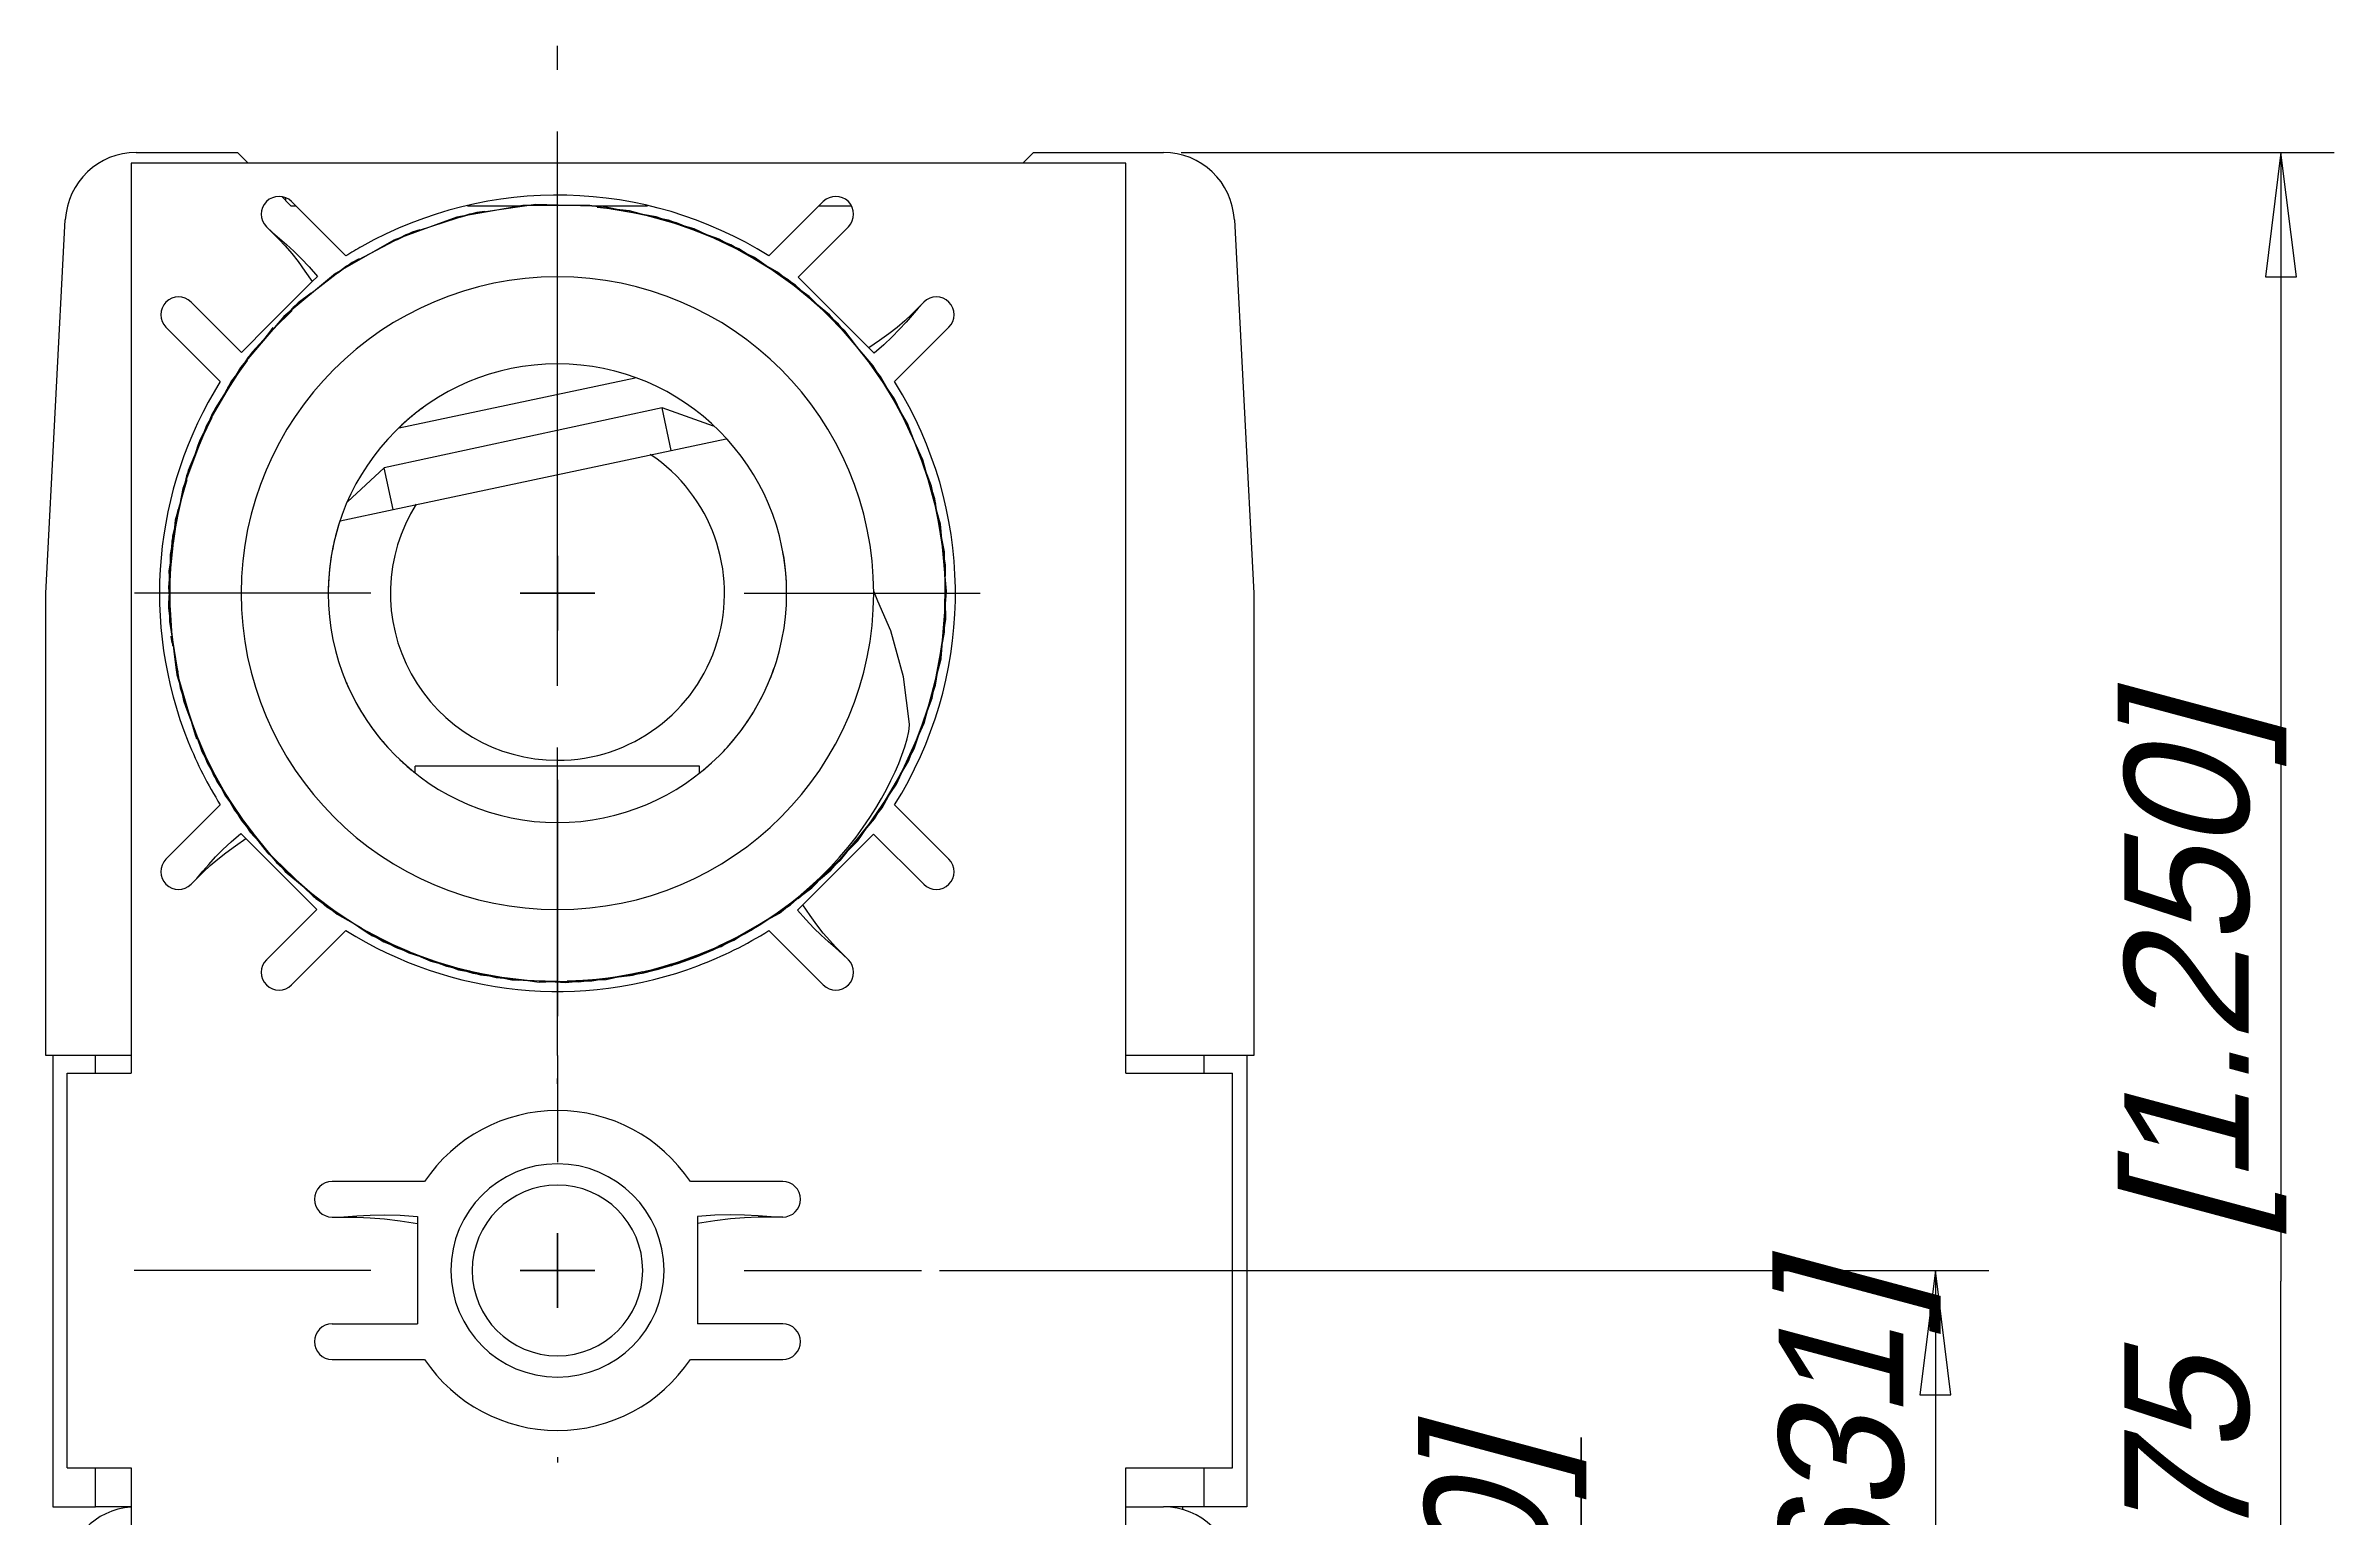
# Model space of a CAD drawing. Extents: x 0 to 420, y 0 to 297.
# Drawn here: x 74.5 to 138.9, y 102.9 to 144.3 of the extents above; entities that cross this region are included whole.
import ezdxf
from ezdxf.enums import TextEntityAlignment as Align

# ---------------------------------------------------------------- set-up
doc = ezdxf.new("R2010")
doc.units = 0
doc.header["$LTSCALE"] = 23.1
doc.linetypes.add('CENTER', pattern=[0.6, 0.375, -0.075, 0.075, -0.075])
doc.layers.get('0').update_dxf_attribs({"linetype": 'CONTINUOUS'})
doc.layers.add('DEFAULT_1', color=7, linetype='CENTER')
doc.layers.add('ZEICHNUNGSBEMAßUNGEN', color=7, linetype='CONTINUOUS')
doc.styles.get("Standard").update_dxf_attribs({"font": 'txt', "width": 0.8})
doc.dimstyles.get("Standard").update_dxf_attribs({"dimtxt": 0.18, "dimasz": 0.18, "dimexe": 0.18, "dimexo": 0.0625, "dimgap": 0.09, "dimtad": 0, "dimtih": 1, "dimtoh": 1, "dimdec": 4, "dimzin": 0, "dimtxsty": 'STANDARD', "dimcen": 0.09, "dimazin": 3, "dimtfac": 1, "dimtdec": 4, "dimtofl": 0, "dimtmove": 0, "dimatfit": 3, "dimtolj": 1, "dimtzin": 0})

# ---------------------------------------------------------------- blocks, each defined once
blk = doc.blocks.new('*D0')
at = {"layer": 'ZEICHNUNGSBEMAßUNGEN', "color": 2, "linetype": 'CONTINUOUS'}
for p, q in [((99.651, 109.825), (129.182, 109.825)), ((127.682, 109.825), (127.682, 93.8)), ((127.682, 77.775), (127.682, 93.8)), ((109.004, 77.775), (129.182, 77.775))]:
    blk.add_line(p, q, dxfattribs=at)
for points in [[(128.119, 106.325), (127.682, 109.825), (127.244, 106.325), (128.119, 106.325)], [(127.244, 81.275), (127.682, 77.775), (128.119, 81.275), (127.244, 81.275)]]:
    blk.add_lwpolyline(points, dxfattribs=at)
at = {"layer": 'ZEICHNUNGSBEMAßUNGEN', "color": 2, "linetype": 'CONTINUOUS', "oblique": 15}
for s, p, p2 in [(']', (126.776, 108.277), (126.776, 109.777)), ('.631', (126.776, 99.027), (126.776, 108.277)), ('[', (126.776, 97.527), (126.776, 99.027)), ('16,025', (126.776, 79.277), (126.776, 94.027))]:
    blk.add_text(s, height=3.5, rotation=90, dxfattribs=at).set_placement(p, p2, align=Align.FIT)
blk = doc.blocks.new('*D1')
at = {"layer": 'ZEICHNUNGSBEMAßUNGEN', "color": 2, "linetype": 'CONTINUOUS'}
for p, q in [((106.456, 141.275), (138.906, 141.275)), ((137.406, 141.275), (137.406, 109.525)), ((137.406, 77.775), (137.406, 109.525)), ((109.004, 77.775), (138.906, 77.775))]:
    blk.add_line(p, q, dxfattribs=at)
for points in [[(137.844, 137.775), (137.406, 141.275), (136.969, 137.775), (137.844, 137.775)], [(136.969, 81.275), (137.406, 77.775), (137.844, 81.275), (136.969, 81.275)]]:
    blk.add_lwpolyline(points, dxfattribs=at)
at = {"layer": 'ZEICHNUNGSBEMAßUNGEN', "color": 2, "linetype": 'CONTINUOUS', "oblique": 15}
for s, p, p2 in [(']', (136.5, 124.252), (136.5, 125.752)), ('1.250', (136.5, 112.252), (136.5, 124.252)), ('[', (136.5, 110.752), (136.5, 112.252)), ('31,75', (136.5, 95.502), (136.5, 107.252))]:
    blk.add_text(s, height=3.5, rotation=90, dxfattribs=at).set_placement(p, p2, align=Align.FIT)
blk = doc.blocks.new('*D8')
at = {"layer": 'ZEICHNUNGSBEMAßUNGEN', "color": 2, "linetype": 'CONTINUOUS'}
for p, q in [((117.712, 77.775), (117.712, 105.123)), ((117.712, 105.123), (117.712, 74.475)), ((109.004, 77.775), (119.212, 77.775)), ((117.712, 65.175), (117.712, 74.475)), ((103.364, 71.175), (119.212, 71.175)), ((117.712, 71.175), (117.712, 65.175))]:
    blk.add_line(p, q, dxfattribs=at)
for points in [[(117.275, 81.275), (117.712, 77.775), (118.15, 81.275), (117.275, 81.275)], [(118.15, 67.675), (117.712, 71.175), (117.275, 67.675), (118.15, 67.675)]]:
    blk.add_lwpolyline(points, dxfattribs=at)
at = {"layer": 'ZEICHNUNGSBEMAßUNGEN', "color": 2, "linetype": 'CONTINUOUS', "oblique": 15}
for s, p, p2 in [(']', (116.806, 103.623), (116.806, 105.123)), ('.130', (116.806, 94.373), (116.806, 103.623)), ('[', (116.806, 92.873), (116.806, 94.373)), ('3,3', (116.806, 82.373), (116.806, 89.373))]:
    blk.add_text(s, height=3.5, rotation=90, dxfattribs=at).set_placement(p, p2, align=Align.FIT)

msp = doc.modelspace()

# ---------------------------------------------------------------- linework, layer by layer
at = {"color": 7, "linetype": 'CONTINUOUS'}
for p, q in [((77.05183, 141.27537), (79.90404, 141.27537)), ((79.90404, 141.27537), (80.20404, 140.97537)), ((102.00404, 140.97537), (102.30404, 141.27537)), ((102.30404, 141.27537), (105.95626, 141.27537)), ((76.90404, 140.97537), (76.90404, 115.37537)), ((104.90404, 140.97537), (76.90404, 140.97537)), ((104.90404, 115.37537), (104.90404, 140.97537)), ((81.15372, 140.0257), (81.35508, 139.82433)), ((81.26404, 139.91537), (81.26404, 139.99614)), ((81.35508, 139.82433), (81.40404, 139.77537)), ((81.40404, 139.77537), (81.53957, 139.77537)), ((82.95203, 138.36292), (81.42285, 139.8921)), ((86.37254, 139.77537), (87.89401, 139.77537)), ((89.88657, 139.77537), (91.43554, 139.77537)), ((96.38523, 139.8921), (94.85605, 138.36292)), ((96.26851, 139.77537), (97.17166, 139.77537)), ((74.50404, 128.87537), (75.05457, 139.38004)), ((86.3566, 139.50314), (86.15496, 139.44169)), ((86.53165, 139.55649), (86.3566, 139.50314)), ((86.63109, 139.5868), (86.53165, 139.55649)), ((86.85655, 139.61453), (86.63109, 139.5868)), ((92.03089, 139.36936), (91.92836, 139.3905)), ((97.09234, 139.18499), (95.67812, 137.77078)), ((107.95351, 139.38004), (108.50404, 128.87537)), ((82.00203, 137.64285), (80.80214, 136.44296)), ((82.14713, 137.78795), (82.00203, 137.64285)), ((96.64843, 136.80047), (95.67812, 137.77078)), ((96.539, 136.6887), (95.96778, 137.19082)), ((78.59442, 137.06367), (80.00864, 135.64946)), ((81.43592, 136.83026), (80.91963, 136.32502)), ((96.52737, 136.67944), (96.23909, 136.96808)), ((96.91955, 136.28551), (96.52804, 136.6803)), ((96.76286, 136.46755), (96.53117, 136.68109)), ((96.6767, 136.56764), (96.539, 136.6887)), ((97.67151, 135.77739), (96.64843, 136.80047)), ((77.88732, 136.35656), (79.41649, 134.82739)), ((80.80214, 136.44296), (80.00864, 135.64946)), ((80.56653, 135.92198), (80.45555, 135.7802)), ((80.79898, 136.21893), (80.56653, 135.92198)), ((80.91963, 136.32502), (80.7589, 136.16773)), ((80.89874, 136.34637), (80.79898, 136.21893)), ((98.39159, 134.82739), (99.92076, 136.35656)), ((80.17513, 135.42198), (79.62248, 134.65243)), ((97.88307, 135.11734), (97.29196, 135.85286)), ((98.07302, 134.79902), (97.53569, 135.56971)), ((97.81662, 135.63228), (97.67151, 135.77739)), ((79.65503, 134.71335), (79.47762, 134.38128)), ((91.09027, 134.92897), (84.452, 133.51796)), ((98.39216, 134.34128), (98.07302, 134.79902)), ((98.35806, 134.32247), (98.17885, 134.64723)), ((79.47762, 134.38128), (79.39237, 134.22172)), ((91.84931, 134.08938), (84.02849, 132.4056)), ((92.10316, 132.89512), (91.84931, 134.08938)), ((93.29876, 133.57887), (91.84931, 134.08938)), ((98.36638, 134.30739), (98.35806, 134.32247)), ((98.63501, 133.82057), (98.36638, 134.30739)), ((98.88843, 133.27723), (98.39048, 134.3405)), ((98.5568, 133.98827), (98.39216, 134.34128)), ((79.17621, 133.81714), (78.76457, 132.96353)), ((78.67015, 132.67595), (78.61324, 132.50259)), ((78.78737, 133.03295), (78.67015, 132.67595)), ((84.27798, 131.23182), (92.10316, 132.89512)), ((92.10316, 132.89512), (93.64833, 133.22355)), ((99.15903, 132.60071), (99.03245, 132.96845)), ((78.46931, 132.06423), (78.21128, 131.15281)), ((84.02849, 132.4056), (82.99804, 131.44591)), ((84.27798, 131.23182), (84.02849, 132.4056)), ((99.33957, 132.07623), (99.15903, 132.60071)), ((99.52656, 131.53302), (99.46622, 131.7083)), ((99.54905, 131.39255), (99.50667, 131.52673)), ((99.58506, 131.16774), (99.52656, 131.53302)), ((78.16852, 130.8577), (78.1421, 130.67537)), ((78.22226, 131.22857), (78.16852, 130.8577)), ((82.79013, 130.91557), (84.27798, 131.23182)), ((99.64653, 130.78388), (99.58506, 131.16774)), ((78.07562, 130.21652), (78.01077, 129.58621)), ((78.1421, 130.67537), (78.08537, 130.28382)), ((78.03225, 129.91715), (78.0056, 129.73322)), ((74.50404, 115.87537), (74.50404, 128.87537)), ((77.97602, 129.35108), (77.9864, 128.96085)), ((97.82492, 128.8845), (97.80386, 128.93271)), ((97.92472, 128.6561), (97.82492, 128.8845)), ((108.50404, 128.87537), (108.50404, 115.87537)), ((78.0012, 128.40501), (78.05322, 127.67147)), ((78.02075, 127.66917), (78.02302, 127.6488)), ((78.02303, 127.6488), (78.05597, 127.48246)), ((78.05467, 127.65105), (78.07258, 127.39861)), ((78.06386, 127.6534), (78.11881, 127.16515)), ((78.17675, 126.87261), (78.21829, 126.66287)), ((78.44841, 125.67484), (78.58175, 125.32587)), ((78.52781, 125.50201), (78.63955, 125.13709)), ((78.58175, 125.32587), (78.65079, 125.14517)), ((78.63955, 125.13709), (78.74907, 124.7794)), ((78.65079, 125.14517), (78.78525, 124.79323)), ((98.81059, 125.1952), (98.81059, 125.1952)), ((78.70384, 124.89329), (78.73106, 124.83821)), ((78.73106, 124.83821), (78.75795, 124.78379)), ((78.78525, 124.79323), (78.9168, 124.44893)), ((78.9168, 124.44893), (78.98504, 124.27033)), ((79.00858, 124.26811), (79.26194, 123.76893)), ((79.26194, 123.76893), (79.43443, 123.42908)), ((92.90404, 124.01537), (84.90404, 124.01537)), ((84.90404, 123.83848), (84.90404, 124.01515)), ((84.90404, 123.81548), (84.90404, 123.83848)), ((92.90404, 123.83541), (92.90404, 124.01534)), ((92.90404, 123.81548), (92.90404, 123.83541)), ((79.41649, 122.92336), (77.88732, 121.39418)), ((79.78441, 122.88823), (80.27056, 122.16395)), ((79.94708, 122.63685), (80.28313, 122.18763)), ((80.0508, 122.47656), (80.25838, 122.15577)), ((99.92076, 121.39418), (98.39159, 122.92336)), ((79.99146, 122.11847), (80.13657, 121.97336)), ((80.13657, 121.97336), (82.12996, 119.97997)), ((80.14787, 122.32655), (80.27922, 122.17368)), ((80.25838, 122.15577), (80.64068, 121.74297)), ((80.27056, 122.16395), (80.32256, 122.08647)), ((80.27922, 122.17368), (80.51508, 121.89916)), ((80.28313, 122.18763), (80.28953, 122.17907)), ((80.28799, 122.17747), (80.3324, 122.11686)), ((80.28953, 122.17907), (80.5111, 121.88289)), ((80.3324, 122.11686), (80.47636, 121.9204)), ((95.80606, 120.1079), (97.79944, 122.10129)), ((99.21366, 120.68708), (97.79944, 122.10129)), ((80.87361, 121.45329), (81.56092, 120.80539)), ((81.83652, 120.56321), (82.42773, 120.0768)), ((95.65256, 120.30447), (96.01056, 120.58402)), ((95.68249, 120.27577), (95.86151, 120.44398)), ((96.12676, 120.69319), (96.25747, 120.816)), ((80.71574, 118.56576), (82.12996, 119.97997)), ((81.98877, 120.42943), (82.43576, 120.08888)), ((82.42642, 120.07957), (83.05723, 119.66339)), ((82.42773, 120.0768), (82.564, 119.96468)), ((82.43623, 120.09072), (82.82704, 119.804)), ((94.05826, 119.23381), (95.04652, 119.84859)), ((94.33542, 119.39173), (95.10229, 119.895)), ((94.87702, 119.73212), (95.43363, 120.13459)), ((95.07648, 119.87807), (95.42534, 120.12805)), ((95.19771, 119.95763), (95.40524, 120.09382)), ((95.26452, 120.00147), (95.65256, 120.30447)), ((95.42534, 120.12805), (95.66519, 120.29992)), ((95.66095, 119.96279), (95.80606, 120.1079)), ((95.66519, 120.29992), (95.84639, 120.42977)), ((81.42285, 117.85865), (82.95203, 119.38783)), ((83.54208, 119.3672), (84.37973, 118.93282)), ((83.62638, 119.31571), (84.47955, 118.89343)), ((83.85915, 119.17351), (84.72738, 118.79563)), ((92.90391, 118.68927), (94.28714, 119.36305)), ((93.43098, 118.94771), (94.25571, 119.34437)), ((93.64577, 119.01923), (94.79009, 119.67505)), ((94.25571, 119.34437), (94.28398, 119.35797)), ((94.85605, 119.38783), (96.38523, 117.85865)), ((84.18839, 119.00833), (84.34366, 118.92028)), ((84.34366, 118.92028), (84.4144, 118.895)), ((84.4144, 118.895), (85.06282, 118.66326)), ((85.06282, 118.66326), (85.95285, 118.34518)), ((85.34983, 118.55), (86.26435, 118.28093)), ((91.3254, 118.22017), (92.77664, 118.63829)), ((91.74889, 118.303), (93.38843, 118.89711)), ((92.16465, 118.42654), (93.73173, 119.06002)), ((92.25079, 118.48487), (92.44332, 118.53919)), ((92.39684, 118.50152), (92.76605, 118.66082)), ((92.44332, 118.53919), (92.56129, 118.57247)), ((92.56129, 118.57247), (92.71176, 118.61492)), ((92.71176, 118.61492), (92.77781, 118.63356)), ((92.77781, 118.63356), (92.80408, 118.64619)), ((92.80408, 118.64619), (92.82689, 118.65716)), ((85.60032, 118.45115), (86.4248, 118.25133)), ((86.4248, 118.25133), (86.52161, 118.22787)), ((86.87209, 118.15558), (87.80489, 117.99492)), ((87.17993, 118.09209), (88.12704, 117.98492)), ((89.06077, 117.95595), (90.02981, 118.01484)), ((89.17345, 117.96833), (89.90145, 117.99696)), ((89.28731, 117.94891), (90.29524, 118.05182)), ((89.32172, 117.94785), (90.3377, 118.05773)), ((90.29524, 118.05182), (90.95435, 118.11911)), ((90.52872, 118.08435), (91.30672, 118.22181)), ((90.76916, 118.11784), (91.3033, 118.23268)), ((90.89386, 118.13522), (91.3024, 118.2326)), ((90.95435, 118.11911), (91.07119, 118.15208)), ((91.07119, 118.15208), (91.12611, 118.16757)), ((91.28847, 118.19019), (91.31174, 118.19343)), ((91.31174, 118.19343), (91.33179, 118.19797)), ((91.31174, 118.19343), (91.31174, 118.19343)), ((91.3234, 118.237), (92.06732, 118.39694)), ((91.32695, 118.22539), (91.70816, 118.29274)), ((91.33179, 118.19797), (91.33179, 118.19797)), ((91.5598, 118.26653), (91.74985, 118.32868)), ((91.74985, 118.32868), (91.86908, 118.36768)), ((91.86908, 118.36768), (92.08069, 118.43688)), ((91.93067, 118.39456), (92.25079, 118.48487)), ((92.08069, 118.43688), (92.10374, 118.44442)), ((76.90404, 115.87537), (74.50404, 115.87537)), ((74.70404, 115.87537), (74.70404, 103.17537)), ((75.10404, 115.37537), (75.70404, 115.37537)), ((75.10404, 104.27537), (75.10404, 115.37537)), ((75.10404, 104.27537), (75.10404, 115.37537)), ((75.70404, 115.37537), (76.10404, 115.37537)), ((75.90404, 115.37537), (75.90404, 115.87537)), ((76.10404, 115.37537), (76.90404, 115.37537)), ((108.50404, 115.87537), (104.90404, 115.87537)), ((104.90404, 115.37537), (106.90404, 115.37537)), ((106.90404, 115.37537), (107.30404, 115.37537)), ((107.10404, 115.37537), (107.10404, 115.87537)), ((107.30404, 115.37537), (107.90404, 115.37537)), ((107.90404, 104.27537), (107.90404, 115.37537)), ((108.30404, 115.87537), (108.30404, 103.17537)), ((85.16404, 112.32785), (82.56404, 112.32785)), ((95.24404, 112.32785), (92.64404, 112.32785)), ((84.96404, 111.34718), (84.96404, 111.14197)), ((84.96404, 111.14197), (84.96404, 108.32289)), ((92.84404, 111.34718), (92.84404, 111.14197)), ((92.84404, 111.14197), (92.84404, 108.32289)), ((82.56404, 108.32289), (84.96404, 108.32289)), ((95.24404, 108.32289), (92.84404, 108.32289)), ((82.56404, 107.32289), (85.16404, 107.32289)), ((92.64404, 107.32289), (95.24404, 107.32289)), ((75.10404, 104.27537), (75.70404, 104.27537)), ((75.70404, 104.27537), (76.10404, 104.27537)), ((75.90404, 103.17537), (75.90404, 104.27537)), ((76.10404, 104.27537), (76.90404, 104.27537)), ((76.90404, 104.27537), (76.90404, 78.27537)), ((104.90404, 79.97537), (104.90404, 104.27537)), ((104.90404, 104.27537), (106.90404, 104.27537)), ((106.90404, 104.27537), (107.30404, 104.27537)), ((107.10404, 103.17537), (107.10404, 104.27537)), ((107.30404, 104.27537), (107.90404, 104.27537)), ((74.70404, 103.17537), (75.90404, 103.17537)), ((76.90404, 103.17537), (75.90404, 103.17537)), ((104.90404, 103.17537), (105.95626, 103.17537)), ((107.10404, 103.17537), (105.95626, 103.17537)), ((106.50404, 103.09291), (106.50404, 103.17537)), ((108.30404, 103.17537), (107.10404, 103.17537))]:
    msp.add_line(p, q, dxfattribs=at)
at = {"color": 2, "linetype": 'CONTINUOUS'}
for p, q in [((88.90404, 127.82537), (88.90404, 129.92537)), ((88.90404, 129.92537), (88.90404, 127.82537)), ((87.85404, 128.87537), (89.95404, 128.87537)), ((89.95404, 128.87537), (87.85404, 128.87537)), ((88.90404, 108.77537), (88.90404, 110.87537)), ((88.90404, 110.87537), (88.90404, 108.77537)), ((87.85404, 109.82537), (89.95404, 109.82537)), ((89.95404, 109.82537), (87.85404, 109.82537))]:
    msp.add_line(p, q, dxfattribs=at)
at = {"color": 7, "linetype": 'CONTINUOUS'}
for points in [[(91.92836, 139.3905), (90.18309, 139.75034), (88.29708, 139.80846), (86.42831, 139.54174), (84.63245, 138.95775), (82.96324, 138.07362), (81.4708, 136.91576), (80.19976, 135.51891), (79.1879, 133.92487), (78.46508, 132.18127), (78.05251, 130.33996), (77.96218, 128.45552), (78.06261, 127.65376)], [(96.55593, 136.70796), (95.09661, 137.90604), (93.45429, 138.8351), (91.67756, 139.46823), (89.81852, 139.78704), (87.93155, 139.78202), (87.09426, 139.63376)], [(87.09426, 139.63376), (86.07234, 139.45281), (84.29672, 138.80882), (82.658, 137.86914), (81.20505, 136.66168), (79.9812, 135.22233), (79.02295, 133.59396), (78.35889, 131.82507), (78.0088, 129.96839), (77.98309, 128.07924), (78.28246, 126.21397), (78.89788, 124.42815), (79.81086, 122.77496), (80.28897, 122.18037)], [(80.71574, 139.18499), (80.88392, 139.02731), (81.08344, 138.85348), (81.277, 138.68524), (81.4849, 138.49641), (81.69211, 138.29336), (81.91297, 138.05738), (82.14713, 137.78795)], [(80.71574, 139.18499), (80.87978, 139.02255), (81.06581, 138.83528), (81.24108, 138.64797), (81.42486, 138.4348), (81.60532, 138.20481), (81.79661, 137.9398), (82.00203, 137.64285)], [(96.25829, 136.95232), (95.98654, 137.22634), (94.44949, 138.31722), (92.74785, 139.12845), (90.93159, 139.63593), (90.01893, 139.72749)], [(92.84384, 139.05263), (92.25592, 139.29967), (91.96282, 139.36658)], [(95.96778, 137.19082), (95.39724, 137.69235), (93.78627, 138.67663), (92.03089, 139.36936)], [(85.03364, 139.09993), (84.81637, 139.03372), (84.37296, 138.8089)], [(94.53642, 138.22294), (94.00373, 138.56527), (93.72208, 138.68361)], [(83.32788, 138.27902), (83.1254, 138.17636), (82.72777, 137.8787)], [(81.97083, 137.31208), (81.6081, 137.04056), (81.26775, 136.67876)], [(96.06242, 137.11312), (95.59957, 137.53972), (95.33829, 137.70763)], [(98.35823, 134.32104), (97.78816, 135.27639), (96.55593, 136.70796)], [(97.29196, 135.85286), (96.81574, 136.44542), (96.6767, 136.56764)], [(99.21366, 137.06367), (99.0512, 136.89962), (98.86393, 136.71358), (98.67662, 136.53831), (98.46344, 136.35453), (98.23345, 136.17408), (97.96845, 135.9828), (97.67151, 135.77739)], [(99.21366, 137.06367), (99.05596, 136.89549), (98.88214, 136.69595), (98.71388, 136.50238), (98.52505, 136.29449), (98.32201, 136.08728), (98.08603, 135.86643), (97.81662, 135.63228)], [(80.61968, 135.98988), (80.30894, 135.65957), (80.21371, 135.51467)], [(97.47423, 135.62657), (96.99467, 136.2539), (96.76286, 136.46755)], [(79.86716, 135.02855), (79.72942, 134.85258), (79.65503, 134.71335)], [(98.17885, 134.64723), (97.99909, 134.97298), (97.88307, 135.11734)], [(79.51597, 134.45306), (79.26699, 134.07424), (79.06967, 133.61772)], [(95.04652, 119.84859), (95.46671, 120.10999), (96.87261, 121.36522), (98.04251, 122.84304), (98.94173, 124.49981), (99.54354, 126.28657), (99.82997, 128.1507), (99.79215, 130.03735), (99.43071, 131.89038), (98.75606, 133.65434), (98.35823, 134.32104)], [(99.48909, 131.52289), (99.18943, 132.63187), (98.5568, 133.98827)], [(78.94255, 133.37978), (78.83539, 133.17922), (78.78737, 133.03295)], [(78.69399, 132.74854), (78.51421, 132.33261), (78.39869, 131.84914)], [(95.43363, 120.13459), (96.06166, 120.5887), (97.37949, 121.94232), (98.44493, 123.50211), (99.22634, 125.22152), (99.70061, 127.04927), (99.85381, 128.93089), (99.68162, 130.81038), (99.48909, 131.52289)], [(78.17888, 130.92923), (78.07359, 130.48858), (78.0432, 129.99275)], [(78.21128, 131.15281), (78.1495, 130.9346), (78.07562, 130.21652)], [(94.79009, 119.67505), (95.14814, 119.88025), (96.60156, 121.08762), (97.82573, 122.52679), (98.78421, 124.15485), (99.44851, 125.92323), (99.79898, 127.77933), (99.82525, 129.66796), (99.64653, 130.78388)], [(99.71232, 127.20693), (99.85385, 128.92575), (99.68091, 130.81441), (99.58493, 131.16852)], [(78.0056, 129.73322), (77.97202, 129.50146), (77.97602, 129.35108)], [(77.97819, 129.26954), (77.95551, 129.04911), (78.0012, 128.40501)], [(77.98445, 129.03434), (77.95765, 128.5971), (78.00799, 128.14983)], [(98.81059, 125.1952), (98.64426, 126.52631), (98.29017, 127.81967), (97.92472, 128.6561)], [(78.06261, 127.65376), (78.19666, 126.58356), (78.52781, 125.50201)], [(78.11881, 127.16515), (78.16966, 126.71344), (78.70384, 124.89329)], [(95.84639, 120.42977), (96.02932, 120.56085), (97.35697, 121.91486), (98.43046, 123.47648), (99.21863, 125.19977), (99.69813, 127.0346)], [(78.34061, 126.04523), (78.3769, 125.86202), (78.44841, 125.67484)], [(91.33179, 118.19797), (91.80448, 118.317), (92.31892, 118.47346), (92.81313, 118.65143), (93.28657, 118.84877), (93.73883, 119.06339), (94.16959, 119.29321), (94.57869, 119.53626), (94.96609, 119.7906), (95.3319, 120.05439), (95.67631, 120.32588), (95.99963, 120.60339), (96.30217, 120.88523), (96.584, 121.16946), (96.84519, 121.45407), (97.08603, 121.73707), (97.30735, 122.01715), (97.51043, 122.29363), (97.69648, 122.56603), (97.86662, 122.834), (98.02175, 123.09705), (98.1626, 123.35457), (98.28989, 123.60611), (98.40427, 123.85133), (98.50649, 124.09043), (98.5969, 124.32379), (98.67655, 124.55343), (98.74424, 124.7815), (98.79199, 124.98808), (98.81173, 125.16176)], [(98.81174, 125.16182), (98.81109, 125.18502), (98.81059, 125.1952)], [(78.78497, 124.79465), (79.23211, 123.74174), (80.0508, 122.47656)], [(78.98504, 124.27033), (79.04955, 124.1015), (79.15324, 123.92746)], [(79.05156, 124.18341), (79.31792, 123.58322), (79.78441, 122.88823)], [(79.16743, 123.95513), (79.54447, 123.19212), (79.91475, 122.68681)], [(79.92306, 122.63542), (80.01485, 122.48137), (80.14787, 122.32655)], [(78.59442, 120.68708), (78.75212, 120.85526), (78.92595, 121.05479), (79.0942, 121.24836), (79.28303, 121.45626), (79.48608, 121.66347), (79.72205, 121.88431), (79.99146, 122.11847)], [(78.59442, 120.68708), (78.75688, 120.85113), (78.94415, 121.03716), (79.13147, 121.21244), (79.34464, 121.39621), (79.57463, 121.57667), (79.83963, 121.76795), (80.13657, 121.97336)], [(80.28897, 122.18037), (80.99401, 121.30355), (82.41192, 120.05759)], [(80.47636, 121.9204), (80.66512, 121.6628), (82.03186, 120.35047), (82.23083, 120.21672)], [(80.5111, 121.88289), (80.73407, 121.58483), (80.87361, 121.45329)], [(81.12799, 121.18582), (81.2443, 121.05045), (81.83652, 120.56321)], [(81.56092, 120.80539), (82.10808, 120.28961), (82.26781, 120.18422)], [(82.41192, 120.05759), (84.02222, 119.0739), (85.77691, 118.38147), (87.6238, 118.00054), (89.50752, 117.94208), (91.28847, 118.19019)], [(82.564, 119.96468), (82.70161, 119.85147), (83.36756, 119.47381)], [(97.09234, 118.56576), (96.92415, 118.72345), (96.72462, 118.89728), (96.53105, 119.06553), (96.32316, 119.25436), (96.11595, 119.45741), (95.8951, 119.69338), (95.66095, 119.96279)], [(97.09234, 118.56576), (96.92829, 118.72821), (96.74225, 118.91548), (96.56697, 119.1028), (96.3832, 119.31597), (96.20275, 119.54596), (96.01146, 119.81096), (95.80606, 120.1079)], [(83.02176, 119.68505), (83.60467, 119.29322), (83.81984, 119.19753)], [(83.05723, 119.66339), (83.68451, 119.24953), (83.85915, 119.17351)], [(93.73173, 119.06002), (93.86639, 119.11445), (94.05826, 119.23381)], [(84.37973, 118.93282), (84.71999, 118.75637), (85.25428, 118.58771)], [(84.69325, 118.8091), (85.33775, 118.52248), (85.56106, 118.46665)], [(92.77664, 118.63829), (92.83199, 118.65423), (92.90391, 118.68927)], [(93.38843, 118.89711), (93.50879, 118.94072), (93.64577, 119.01923)], [(85.95285, 118.34518), (86.12174, 118.28482), (86.87209, 118.15558)], [(86.15393, 118.3037), (86.51998, 118.18815), (87.07439, 118.11386)], [(86.26435, 118.28093), (86.73512, 118.14242), (87.17993, 118.09209)], [(86.49034, 118.23432), (87.17869, 118.06223), (87.40248, 118.04619)], [(88.00931, 117.98858), (88.39031, 117.93752), (88.94781, 117.95945)], [(88.38699, 117.97686), (89.13787, 117.92796), (89.32172, 117.94785)], [(89.69301, 117.96792), (89.87198, 117.96831), (90.52872, 118.08435)], [(89.90145, 117.99696), (90.27529, 118.01166), (90.76916, 118.11784)], [(90.3377, 118.05773), (91.01636, 118.13114), (91.15845, 118.17208)], [(91.70816, 118.29274), (91.73241, 118.29703), (91.74889, 118.303)], [(92.06732, 118.39694), (92.11881, 118.40801), (92.16465, 118.42654)], [(82.56404, 111.32785), (82.89282, 111.33737), (83.25741, 111.35836), (83.63585, 111.37754), (84.03686, 111.38551), (84.47502, 111.37601), (84.96404, 111.34718)], [(82.56404, 111.32785), (82.89338, 111.32906), (83.25815, 111.326), (83.63698, 111.30982), (84.03816, 111.27457), (84.47603, 111.21721), (84.96404, 111.14197)], [(95.24404, 111.32785), (94.91527, 111.33737), (94.55067, 111.35836), (94.17223, 111.37754), (93.77123, 111.38551), (93.33307, 111.37601), (92.84404, 111.34718)], [(95.24404, 111.32785), (94.91471, 111.32906), (94.54993, 111.326), (94.1711, 111.30982), (93.76992, 111.27457), (93.33205, 111.21721), (92.84404, 111.14197)]]:
    msp.add_lwpolyline(points, dxfattribs=at)
for centre, radius, start, end in [((77.05183, 139.27537), 2, 90, 177), ((105.95626, 139.27537), 2, 3, 90), ((81.0693, 139.53854), 0.5, 45, 225), ((88.90404, 128.87537), 11.2, 57.8978939, 119.4267395), ((96.73878, 139.53854), 0.5, 315, 135), ((88.90404, 128.87537), 11.2, 119.4267395, 122.1021061), ((78.24087, 136.71012), 0.5, 45, 225), ((88.90404, 128.87537), 8.9, 0, 180), ((99.56721, 136.71012), 0.5, 315, 135), ((88.90404, 128.87537), 6.45, 0, 180), ((88.90404, 128.87537), 11.2, 147.8978939, 201.8901247), ((88.90404, 128.87537), 11.2, 29.8804709, 32.1021061), ((88.90404, 128.87537), 6.45, 126.0175639, 129.0100992), ((88.90404, 128.87537), 11.2, 327.8978939, 29.8804709), ((88.90404, 128.87537), 6.45, 129.7648061, 133.7113895), ((88.90404, 128.87537), 6.45, 129.0100992, 129.7648061), ((88.90404, 128.87537), 4.7, 270, 56.2157201), ((88.90404, 128.87537), 4.7, 147.7842799, 270), ((88.90404, 128.87537), 6.45, 161.4896746, 169.159275), ((88.90404, 128.87537), 6.45, 170.1956183, 180), ((88.90404, 128.87537), 6.45, 0, 10.2456008), ((88.90404, 128.87537), 8.9, 180, 360), ((88.90404, 128.87537), 6.45, 180, 360), ((88.90404, 128.87537), 6.45, 202.9375433, 203.7096871), ((88.90404, 128.87537), 6.45, 203.7096871, 213.3747204), ((88.90404, 128.87537), 6.45, 332.4760873, 340.845818), ((88.90404, 128.87537), 6.45, 323.7500873, 329.9689182), ((88.90404, 128.87537), 6.45, 215.5173348, 223.2036252), ((88.90404, 128.87537), 11.2, 201.8901247, 212.1021061), ((88.90404, 128.87537), 6.45, 314.956691, 320.7202494), ((88.90404, 128.87537), 6.45, 226.6014543, 230.546415), ((88.90404, 128.87537), 6.45, 230.546415, 231.4655008), ((88.90404, 128.87537), 6.45, 308.3315832, 308.4793477), ((88.90404, 128.87537), 6.45, 308.4793477, 309.4099121), ((88.90404, 128.87537), 6.45, 309.4099121, 311.3733204), ((78.24087, 121.04063), 0.5, 135, 315), ((99.56721, 121.04063), 0.5, 225, 45), ((88.90404, 128.87537), 11.2, 237.8978939, 290.6705605), ((88.90404, 128.87537), 11.2, 290.6705605, 302.1021061), ((81.0693, 118.2122), 0.5, 135, 315), ((96.73878, 118.2122), 0.5, 225, 45), ((88.90404, 109.82537), 4.5, 33.7869543, 146.2130457), ((88.90404, 109.82537), 3, 0, 180), ((82.56404, 111.82785), 0.5, 90, 270), ((88.90404, 109.82537), 2.4, 0, 180), ((95.24404, 111.82785), 0.5, 270, 90), ((88.90404, 109.82537), 3, 180, 360), ((88.90404, 109.82537), 2.4, 180, 360), ((82.56404, 107.82289), 0.5, 90, 270), ((95.24404, 107.82289), 0.5, 270, 90), ((88.90404, 109.82537), 4.5, 213.7869543, 326.2130457), ((77.05183, 101.17537), 2, 94.3335166, 177), ((105.95626, 101.17537), 2, 3, 90)]:
    msp.add_arc(centre, radius, start, end, dxfattribs=at)
at = {"layer": 'DEFAULT_1', "color": 2, "linetype": 'CENTER'}
for p, q in [((88.90404, 115.87537), (88.90404, 144.27537)), ((88.90404, 134.12537), (88.90404, 140.77537)), ((83.65404, 128.87537), (77.00404, 128.87537)), ((94.15404, 128.87537), (100.80404, 128.87537)), ((88.90404, 123.62537), (88.90404, 116.97537)), ((88.90404, 115.87537), (88.90404, 112.87537)), ((88.90404, 115.07537), (88.90404, 115.22537)), ((83.65404, 109.82537), (76.99574, 109.82537)), ((94.15404, 109.82537), (99.15124, 109.82537)), ((88.90404, 104.57537), (88.90404, 104.42537))]:
    msp.add_line(p, q, dxfattribs=at)

# ---------------------------------------------------------------- dimensions: what is measured, and where the dimension line sits
at = {"layer": 'ZEICHNUNGSBEMAßUNGEN', "color": 2, "linetype": 'CONTINUOUS'}
for base, p1, p2, angle, picture, middle in [((137.40633, 141.27537), (109.00404, 77.77537), (106.45626, 141.27537), 90, '*D1', (134.75046, 110.62717)), ((127.68181, 77.77537), (99.65124, 109.82537), (109.00404, 77.77537), 270, '*D0', (125.02594, 94.52657)), ((117.71208, 71.17537), (109.00404, 77.77537), (103.36404, 71.17537), 270, '*D8', (115.05621, 93.7484))]:
    dim = msp.add_linear_dim(base=base, p1=p1, p2=p2, angle=angle, dimstyle='Standard', dxfattribs=at)
    dim.commit()
    dim.dimension.update_dxf_attribs({"geometry": picture, "text_midpoint": middle})

doc.saveas('drawing.dxf')
